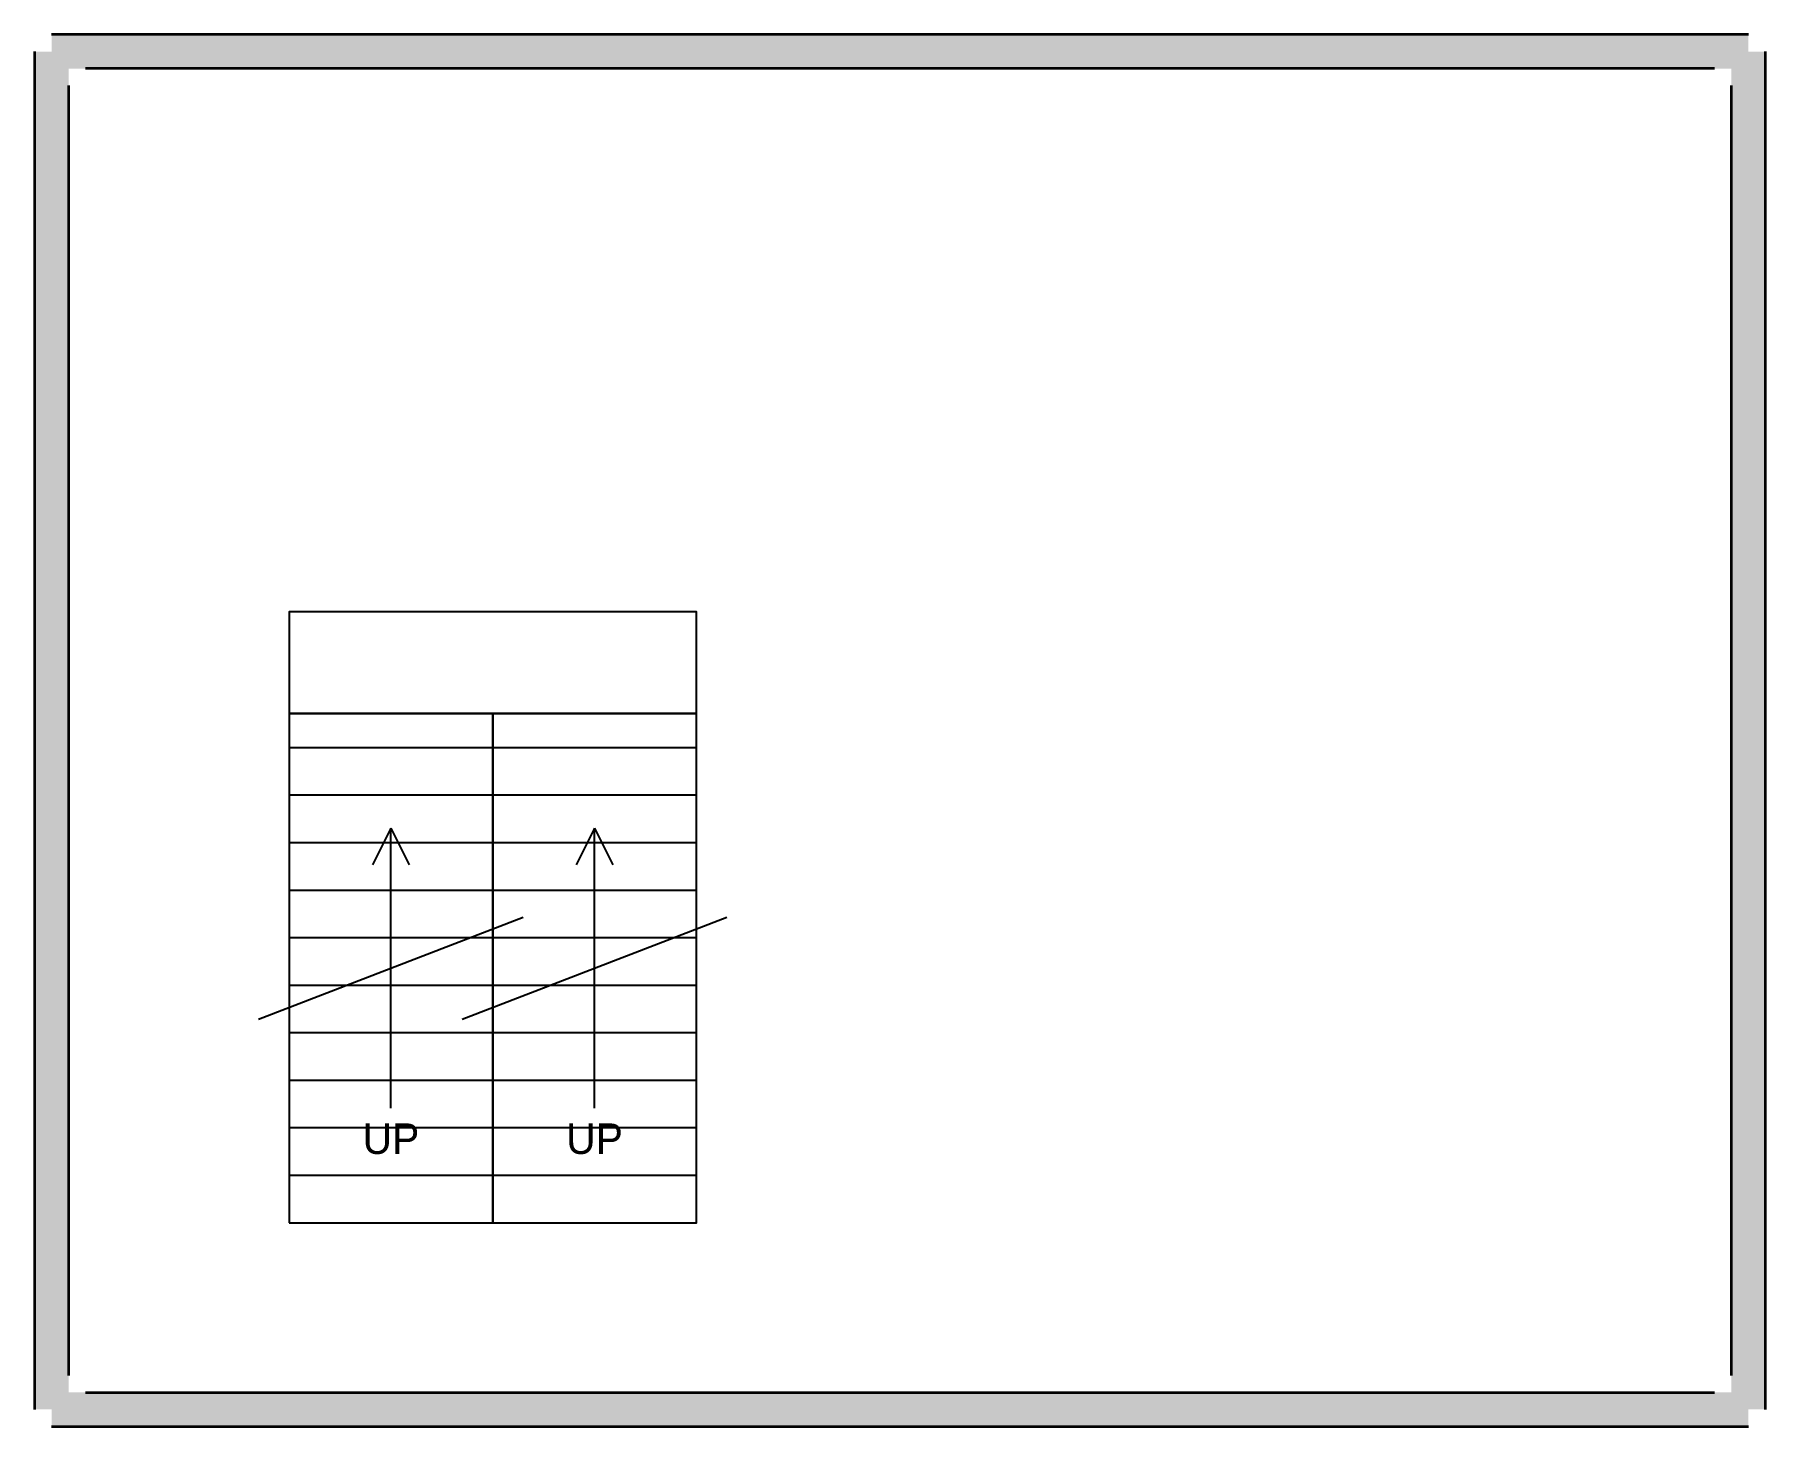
# Model space of a CAD drawing. Header units: millimetres. Extents: x -100 to 10100, y -100 to 8100.
import ezdxf
from ezdxf.enums import TextEntityAlignment as Align

# ---------------------------------------------------------------- set-up
doc = ezdxf.new("R2010")
doc.units = ezdxf.units.MM
for name, color, linetype, lineweight in [('STAIR', 8, 'Continuous', 25), ('WALL', 7, 'Continuous', 35), ('WINDOW', 4, 'Continuous', 25)]:
    doc.layers.add(name, color=color, linetype=linetype, lineweight=lineweight)

msp = doc.modelspace()

# ---------------------------------------------------------------- hatches: boundary and pattern name
at = {"layer": 'WALL'}
h = msp.add_hatch(color=7, dxfattribs=at)
h.dxf.hatch_style = 1
h.paths.add_polyline_path([(10000, 8100), (0, 8100), (0, 7900), (10000, 7900)])
h = msp.add_hatch(color=7, dxfattribs=at)
h.dxf.hatch_style = 1
h.paths.add_polyline_path([(-100, 8000), (-100, 0), (100, 0), (100, 8000)])
h = msp.add_hatch(color=7, dxfattribs=at)
h.dxf.hatch_style = 1
h.paths.add_polyline_path([(10100, 0), (10100, 8000), (9900, 8000), (9900, 0)])
h = msp.add_hatch(color=7, dxfattribs=at)
h.dxf.hatch_style = 1
h.paths.add_polyline_path([(0, -100), (3200, -100), (3200, 100), (0, 100)])
h = msp.add_hatch(color=7, dxfattribs=at)
h.dxf.hatch_style = 1
h.paths.add_polyline_path([(1500, -100), (6300, -100), (6300, 100), (1500, 100)])
h = msp.add_hatch(color=7, dxfattribs=at)
h.dxf.hatch_style = 1
h.paths.add_polyline_path([(1500, -100), (10000, -100), (10000, 100), (1500, 100)])

# ---------------------------------------------------------------- linework, layer by layer
at = {"layer": 'STAIR'}
for p, q in [((1400, 3900), (2600, 3900)), ((2600, 3900), (3800, 3900)), ((1400, 3620), (2600, 3620)), ((2600, 3620), (3800, 3620)), ((2000, 3425), (1892, 3209)), ((2000, 1775), (2000, 3425)), ((2000, 3425), (2108, 3209)), ((3200, 3425), (3092, 3209)), ((3200, 1775), (3200, 3425)), ((3200, 3425), (3308, 3209)), ((1400, 3340), (2600, 3340)), ((2600, 3340), (3800, 3340)), ((1400, 3060), (2600, 3060)), ((2600, 3060), (3800, 3060)), ((2000, 2600), (2780, 2900)), ((3200, 2600), (3980, 2900)), ((1400, 2780), (2600, 2780)), ((2600, 2780), (3800, 2780)), ((1220, 2300), (2000, 2600)), ((2420, 2300), (3200, 2600)), ((1400, 2500), (2600, 2500)), ((2600, 2500), (3800, 2500)), ((1400, 2220), (2600, 2220)), ((2600, 2220), (3800, 2220)), ((1400, 1940), (2600, 1940)), ((2600, 1940), (3800, 1940)), ((1400, 1660), (2600, 1660)), ((2600, 1660), (3800, 1660)), ((1400, 1380), (2600, 1380)), ((2600, 1380), (3800, 1380))]:
    msp.add_line(p, q, dxfattribs=at)
for points in [[(1400, 4100), (3800, 4100), (3800, 4700), (1400, 4700)], [(1400, 1100), (2600, 1100), (2600, 4100), (1400, 4100)], [(2600, 1100), (3800, 1100), (3800, 4100), (2600, 4100)]]:
    msp.add_lwpolyline(points, close=True, dxfattribs=at)
at = {"layer": 'WALL'}
for p, q in [((10000, 8100), (0, 8100)), ((-100, 8000), (-100, 0)), ((10100, 0), (10100, 8000)), ((9800, 7900), (200, 7900)), ((100, 7800), (100, 200)), ((9900, 200), (9900, 7800)), ((200, 100), (3200, 100)), ((1500, 100), (6300, 100)), ((1500, 100), (9800, 100)), ((0, -100), (3200, -100)), ((1500, -100), (6300, -100)), ((1500, -100), (10000, -100))]:
    msp.add_line(p, q, dxfattribs=at)
at = {"layer": 'WINDOW'}
for p, q in [((3200, -100), (4700, -100)), ((6300, -100), (7800, -100))]:
    msp.add_line(p, q, dxfattribs=at)

# ---------------------------------------------------------------- texts
at = {"layer": 'STAIR'}
for p in [(2000, 1595), (3200, 1595)]:
    msp.add_text('UP', height=180, dxfattribs=at).set_placement(p, align=Align.MIDDLE_CENTER)

doc.saveas('drawing.dxf')
